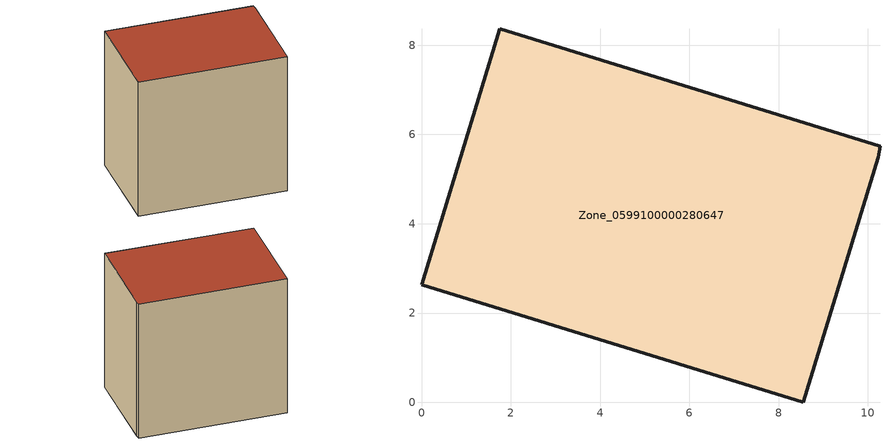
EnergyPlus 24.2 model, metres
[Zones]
Zone_0599100000280647
 floor ground (C_G): 10.23,5.5 8.55,0 0,2.63 1.75,8.37 10.27,5.74 z0
 wall outside (C_F): 8.55,0 10.23,5.5 10.27,5.74 1.75,8.37 0,2.63 8.55,0 z0:8.84
 roof outside (C_R): 1.75,8.37 0,2.63 8.55,0 10.23,5.5 10.27,5.74 z8.84
[BUILDING]
Pand.0599100000280647: North Axis=0; Terrain=City; Loads Convergence Tolerance Value=0.04; Temperature Convergence Tolerance Value=0.4; Solar Distribution=FullExterior; Maximum Number of Warmup Days=25; Minimum Number of Warmup Days=1
[Site:Location]
Rotterdam.The.Hague.AP_ZH_NLD Design_Conditions: Latitude=51.96; Longitude=4.45; Time Zone=1; Elevation=-4.5
[SITE:GROUNDTEMPERATURE:BUILDINGSURFACE]
18, 18, 18, 18, 18, 18, 18, 18, 18, 18, 18, 18
[MATERIAL] Thermal Absorptance=0.9; Solar Absorptance=0.7; Visible Absorptance=0.7
Name | Roughness | Thickness | Conductivity | Density | Specific Heat
G.TI.1975-1991 | MediumSmooth | 0.15 | 0.288461 | 540 | 1210
F.TI.1975-1991 | Rough | 0.3 | 0.230769 | 1920 | 840
R.TI.1975-1991 | MediumRough | 0.2 | 0.153846 | 1500 | 1000
[CONSTRUCTION]
C_G: G.TI.1975-1991
C_F: F.TI.1975-1991
C_R: R.TI.1975-1991
[ZONE]
Zone_0599100000280647: Type=1; Multiplier=1; Ceiling Height=Autocalculate; Volume=Autocalculate; Floor Area=autocalculate; Part of Total Floor Area=Yes
[ZONEINFILTRATION:DESIGNFLOWRATE]
Infil_Zone_0599100000280647: Zone or ZoneList or Space or SpaceList=Zone_0599100000280647; Schedule=AlwaysOn; Design Flow Rate Calculation Method=Flow/Area; Flow Rate per Floor Area=0.003; Constant Term Coefficient=1; Temperature Term Coefficient=0; Velocity Term Coefficient=0; Velocity Squared Term Coefficient=0
[HVACTEMPLATE:ZONE:IDEALLOADSAIRSYSTEM]
Zone_0599100000280647: Maximum Heating Supply Air Temperature=50; Minimum Cooling Supply Air Temperature=13; Maximum Heating Supply Air Humidity Ratio=0.0156; Minimum Cooling Supply Air Humidity Ratio=0.0077; Heating Limit=NoLimit; Cooling Limit=NoLimit; Dehumidification Control Type=ConstantSensibleHeatRatio; Cooling Sensible Heat Ratio=0.7; Dehumidification Setpoint=60; Humidification Control Type=None; Humidification Setpoint=30; Outdoor Air Method=None; Outdoor Air Flow Rate per Person=0.00944; Outdoor Air Flow Rate per Zone Floor Area=0; Outdoor Air Flow Rate per Zone=0; Demand Controlled Ventilation Type=None; Outdoor Air Economizer Type=NoEconomizer; Heat Recovery Type=None; Sensible Heat Recovery Effectiveness=0.7; Latent Heat Recovery Effectiveness=0.65
[ZONECONTROL:THERMOSTAT]
ThermostatControl_Zone_0599100000280647: Zone or ZoneList=Zone_0599100000280647; Control Type Schedule=DualSetpointControlType; Control 1=Thermostat_Zone_0599100000280647; Temperature Difference Between Cutout And Setpoint=0
[THERMOSTATSETPOINT:DUALSETPOINT]
Thermostat_Zone_0599100000280647: Heating Setpoint Temperature Schedule=HeatingSetpoint_Zone_0599100000280647; Cooling Setpoint Temperature Schedule=CoolingSetpoint_Zone_0599100000280647
[SCHEDULE:COMPACT]
HeatingSetpoint_Zone_0599100000280647: Through: 12/31, For: AllDays, Until: 24:00, 21
CoolingSetpoint_Zone_0599100000280647: Through: 12/31, For: AllDays, Until: 24:00, 24
DualSetpointControlType: Through: 12/31, For: AllDays, Until: 24:00, 4
AlwaysOn: Through: 12/31, For: AllDays, Until: 24:00, 1
